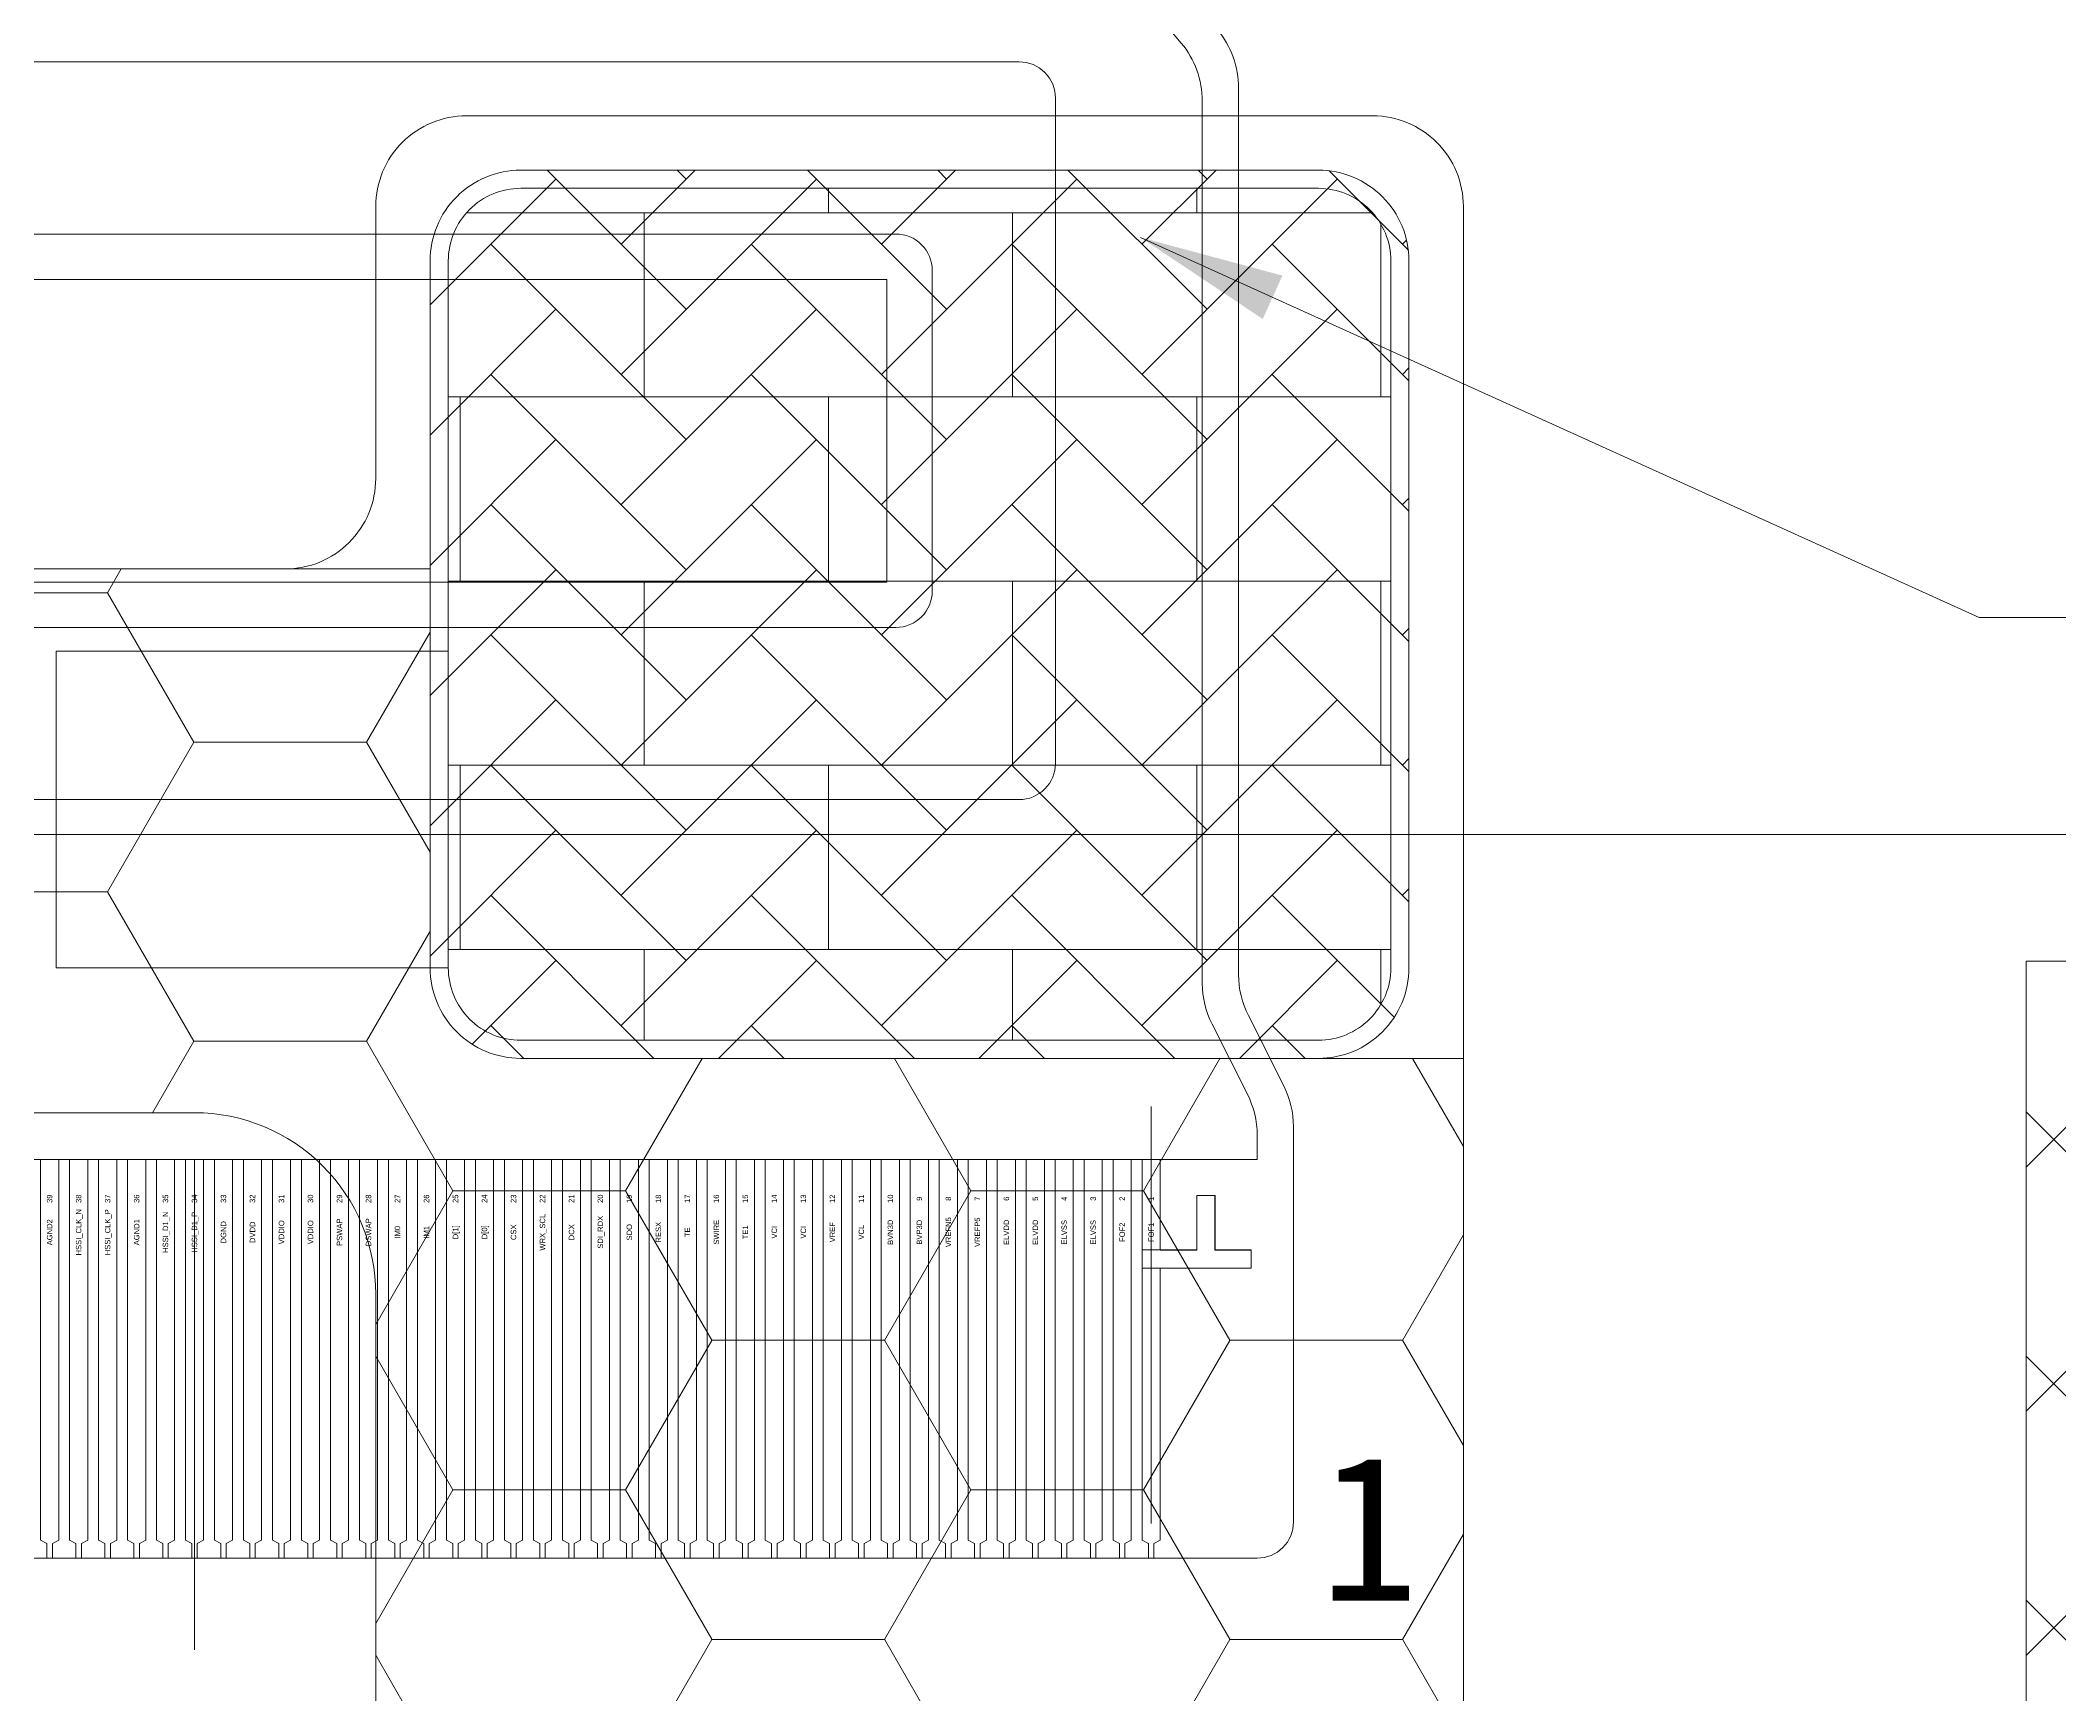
# Model space of a CAD drawing. Header units: millimetres. Extents: x 2674 to 3449, y -296 to 185.
# Drawn here: x 3340.33 to 3351.47, y -176.83 to -167.7 of the extents above; entities that cross this region are included whole.
import ezdxf
from ezdxf.enums import TextEntityAlignment as Align

# ---------------------------------------------------------------- set-up
doc = ezdxf.new("R2010")
doc.units = ezdxf.units.MM
doc.layers.get('0').update_dxf_attribs({"lineweight": 5})
for name, color, linetype, lineweight in [('COF', 4, 'Continuous', 5), ('DIM', 3, 'Continuous', 5), ('EMI', 5, 'Continuous', 5), ('Main-FPC', 2, 'Continuous', 5), ('MFPC', 2, 'Continuous', 5), ('TFPC', 50, 'Continuous', 5), ('图框', 7, 'Continuous', 5)]:
    doc.layers.add(name, color=color, linetype=linetype, lineweight=lineweight)
doc.styles.add('MBC_Arial_Font', font='arial.ttf')
doc.styles.add('RD', font='ROMAND.shx', dxfattribs={"width": 0.8})
doc.styles.add('ZI2.5', font='SimSun.ttf', dxfattribs={"height": 2.5})
doc.dimstyles.new('DIM', dxfattribs={"dimtxt": 0.8, "dimasz": 0.8, "dimexe": 0, "dimexo": 0.5, "dimgap": 0.11, "dimtad": 0, "dimzin": 1, "dimdsep": 46, "dimtxsty": 'RD', "dimcen": 0, "dimclrd": 256, "dimclre": 256, "dimclrt": 256, "dimadec": 0, "dimazin": 0, "dimtm": 1e-09, "dimtfac": 1, "dimtofl": 0, "dimtmove": 0, "dimatfit": 3, "dimfxl": 1, "dimlwe": -1, "dimarcsym": 0})

# ---------------------------------------------------------------- blocks, each defined once
blk = doc.blocks.new('R178MQM-CO5300-COF-V01-C')
at = {"layer": 'COF', "color": 1}
blk.add_line((1571.628, -169.294), (1571.628, -166.589), dxfattribs=at)
at = {"layer": 'COF'}
blk.add_lwpolyline([(1566.803, -159.367), (1565.985, -160.358, 0.175975), (1565.868, -160.679), (1565.868, -165.57, -0.117266), (1565.815, -165.795), (1565.619, -166.183, 0.117266), (1565.566, -166.408), (1565.566, -168.589, 0.414214), (1565.766, -168.789), (1577.491, -168.789, 0.414214), (1577.691, -168.589), (1577.691, -166.408, 0.117288), (1577.637, -166.183), (1577.442, -165.795, -0.117288), (1577.388, -165.57), (1577.388, -160.679, 0.175975), (1577.272, -160.358), (1576.455, -159.382, -0.175975), (1576.339, -159.061), (1576.339, -157.039, 0.414214), (1576.139, -156.839), (1567.118, -156.839, 0.414214), (1566.918, -157.039), (1566.918, -159.049, -0.174367)], format="xyb", close=True, dxfattribs=at)
at = {"layer": 'COF', "color": 6}
for points in [[(1565.766, -166.455, -0.117266), (1565.819, -166.23), (1566.015, -165.843, 0.117266), (1566.068, -165.618), (1566.068, -160.75, -0.174367), (1566.183, -160.432), (1567.003, -159.439, 0.174367), (1567.118, -159.121), (1567.118, -157.459), (1576.139, -157.459), (1576.139, -159.134, 0.175975), (1576.255, -159.455), (1577.072, -160.43, -0.175975), (1577.188, -160.751), (1577.188, -165.618, 0.117288), (1577.242, -165.843), (1577.437, -166.23, -0.117288), (1577.491, -166.455), (1577.491, -166.589), (1565.766, -166.589)], [(1567.558, -161.684, -0.414214), (1567.758, -161.484), (1575.498, -161.484, -0.414214), (1575.698, -161.684), (1575.698, -163.454, -0.414214), (1575.498, -163.654), (1567.758, -163.654, -0.414214), (1567.558, -163.454)]]:
    blk.add_lwpolyline(points, format="xyb", close=True, dxfattribs=at)
at = {"layer": 'COF', "color": 114, "lineweight": 0}
blk.add_lwpolyline([(1576.178, -164.604, 0.414214), (1576.378, -164.404), (1576.378, -160.734, 0.414214), (1576.178, -160.534), (1567.078, -160.534, 0.414214), (1566.878, -160.734), (1566.878, -164.404, 0.414214), (1567.078, -164.604)], format="xyb", close=True, dxfattribs=at)
at = {"layer": 'COF', "color": 1}
blk.add_lwpolyline([(1567.808, -163.404), (1567.808, -161.734), (1575.448, -161.734), (1575.448, -163.404)], close=True, dxfattribs=at)
blk.add_lwpolyline([(1576.906, -166.297), (1576.906, -168.597)], dxfattribs=at)
at = {"layer": 'COF', "color": 2}
for points in [[(1570.814, -168.789), (1570.814, -168.709), (1570.779, -168.689), (1570.779, -166.589)], [(1570.879, -166.589), (1570.879, -168.689), (1570.844, -168.709), (1570.844, -168.789)], [(1570.974, -168.789), (1570.974, -168.709), (1570.939, -168.689), (1570.939, -166.589)], [(1571.039, -166.589), (1571.039, -168.689), (1571.004, -168.709), (1571.004, -168.789)], [(1571.134, -168.789), (1571.134, -168.709), (1571.099, -168.689), (1571.099, -166.589)], [(1571.199, -166.589), (1571.199, -168.689), (1571.164, -168.709), (1571.164, -168.789)], [(1571.294, -168.789), (1571.294, -168.709), (1571.259, -168.689), (1571.259, -166.589)], [(1571.359, -166.589), (1571.359, -168.689), (1571.324, -168.709), (1571.324, -168.789)], [(1571.453, -168.789), (1571.453, -168.709), (1571.418, -168.689), (1571.418, -166.589)], [(1571.518, -166.589), (1571.518, -168.689), (1571.483, -168.709), (1571.483, -168.789)], [(1571.613, -168.789), (1571.613, -168.709), (1571.578, -168.689), (1571.578, -166.589)], [(1571.678, -166.589), (1571.678, -168.689), (1571.643, -168.709), (1571.643, -168.789)], [(1571.738, -166.589), (1571.738, -168.689), (1571.773, -168.709), (1571.773, -168.789)], [(1571.803, -168.789), (1571.803, -168.709), (1571.838, -168.689), (1571.838, -166.589)], [(1571.933, -168.789), (1571.933, -168.709), (1571.898, -168.689), (1571.898, -166.589)], [(1571.998, -166.589), (1571.998, -168.689), (1571.963, -168.709), (1571.963, -168.789)], [(1572.058, -166.589), (1572.058, -168.689), (1572.093, -168.709), (1572.093, -168.789)], [(1572.123, -168.789), (1572.123, -168.709), (1572.158, -168.689), (1572.158, -166.589)], [(1572.218, -166.589), (1572.218, -168.689), (1572.253, -168.709), (1572.253, -168.789)], [(1572.283, -168.789), (1572.283, -168.709), (1572.318, -168.689), (1572.318, -166.589)], [(1572.413, -168.789), (1572.413, -168.709), (1572.378, -168.689), (1572.378, -166.589)], [(1572.478, -166.589), (1572.478, -168.689), (1572.443, -168.709), (1572.443, -168.789)], [(1572.538, -166.589), (1572.538, -168.689), (1572.573, -168.709), (1572.573, -168.789)], [(1572.603, -168.789), (1572.603, -168.709), (1572.638, -168.689), (1572.638, -166.589)], [(1572.698, -166.589), (1572.698, -168.689), (1572.733, -168.709), (1572.733, -168.789)], [(1572.763, -168.789), (1572.763, -168.709), (1572.798, -168.689), (1572.798, -166.589)], [(1572.858, -166.589), (1572.858, -168.689), (1572.893, -168.709), (1572.893, -168.789)], [(1572.923, -168.789), (1572.923, -168.709), (1572.958, -168.689), (1572.958, -166.589)], [(1573.018, -166.589), (1573.018, -168.689), (1573.053, -168.709), (1573.053, -168.789)], [(1573.083, -168.789), (1573.083, -168.709), (1573.118, -168.689), (1573.118, -166.589)], [(1573.213, -168.789), (1573.213, -168.709), (1573.178, -168.689), (1573.178, -166.589)], [(1573.278, -166.589), (1573.278, -168.689), (1573.243, -168.709), (1573.243, -168.789)], [(1573.373, -168.789), (1573.373, -168.709), (1573.338, -168.689), (1573.338, -166.589)], [(1573.438, -166.589), (1573.438, -168.689), (1573.403, -168.709), (1573.403, -168.789)], [(1573.498, -166.589), (1573.498, -168.689), (1573.533, -168.709), (1573.533, -168.789)], [(1573.563, -168.789), (1573.563, -168.709), (1573.598, -168.689), (1573.598, -166.589)], [(1573.658, -166.589), (1573.658, -168.689), (1573.693, -168.709), (1573.693, -168.789)], [(1573.723, -168.789), (1573.723, -168.709), (1573.758, -168.689), (1573.758, -166.589)], [(1573.817, -166.589), (1573.817, -168.689), (1573.852, -168.709), (1573.852, -168.789)], [(1573.882, -168.789), (1573.882, -168.709), (1573.917, -168.689), (1573.917, -166.589)], [(1573.977, -166.589), (1573.977, -168.689), (1574.012, -168.709), (1574.012, -168.789)], [(1574.042, -168.789), (1574.042, -168.709), (1574.077, -168.689), (1574.077, -166.589)], [(1574.137, -166.589), (1574.137, -168.689), (1574.172, -168.709), (1574.172, -168.789)], [(1574.202, -168.789), (1574.202, -168.709), (1574.237, -168.689), (1574.237, -166.589)], [(1574.297, -166.589), (1574.297, -168.689), (1574.332, -168.709), (1574.332, -168.789)], [(1574.362, -168.789), (1574.362, -168.709), (1574.397, -168.689), (1574.397, -166.589)], [(1574.457, -166.589), (1574.457, -168.689), (1574.492, -168.709), (1574.492, -168.789)], [(1574.522, -168.789), (1574.522, -168.709), (1574.557, -168.689), (1574.557, -166.589)], [(1574.652, -168.789), (1574.652, -168.709), (1574.617, -168.689), (1574.617, -166.589)], [(1574.717, -166.589), (1574.717, -168.689), (1574.682, -168.709), (1574.682, -168.789)], [(1574.812, -168.789), (1574.812, -168.709), (1574.777, -168.689), (1574.777, -166.589)], [(1574.877, -166.589), (1574.877, -168.689), (1574.842, -168.709), (1574.842, -168.789)], [(1574.972, -168.789), (1574.972, -168.709), (1574.937, -168.689), (1574.937, -166.589)], [(1575.037, -166.589), (1575.037, -168.689), (1575.002, -168.709), (1575.002, -168.789)], [(1575.097, -166.589), (1575.097, -168.689), (1575.132, -168.709), (1575.132, -168.789)], [(1575.162, -168.789), (1575.162, -168.709), (1575.197, -168.689), (1575.197, -166.589)], [(1575.292, -168.789), (1575.292, -168.709), (1575.257, -168.689), (1575.257, -166.589)], [(1575.357, -166.589), (1575.357, -168.689), (1575.322, -168.709), (1575.322, -168.789)], [(1575.417, -166.589), (1575.417, -168.689), (1575.452, -168.709), (1575.452, -168.789)], [(1575.482, -168.789), (1575.482, -168.709), (1575.517, -168.689), (1575.517, -166.589)], [(1575.577, -166.589), (1575.577, -168.689), (1575.612, -168.709), (1575.612, -168.789)], [(1575.642, -168.789), (1575.642, -168.709), (1575.677, -168.689), (1575.677, -166.589)], [(1575.772, -168.789), (1575.772, -168.709), (1575.737, -168.689), (1575.737, -166.589)], [(1575.837, -166.589), (1575.837, -168.689), (1575.802, -168.709), (1575.802, -168.789)], [(1575.932, -168.789), (1575.932, -168.709), (1575.897, -168.689), (1575.897, -166.589)], [(1575.997, -166.589), (1575.997, -168.689), (1575.962, -168.709), (1575.962, -168.789)], [(1576.057, -166.589), (1576.057, -168.689), (1576.092, -168.709), (1576.092, -168.789)], [(1576.122, -168.789), (1576.122, -168.709), (1576.157, -168.689), (1576.157, -166.589)], [(1576.217, -166.589), (1576.217, -168.689), (1576.252, -168.709), (1576.252, -168.789)], [(1576.282, -168.789), (1576.282, -168.709), (1576.317, -168.689), (1576.317, -166.589)], [(1576.376, -166.589), (1576.376, -168.689), (1576.411, -168.709), (1576.411, -168.789)], [(1576.441, -168.789), (1576.441, -168.709), (1576.476, -168.689), (1576.476, -166.589)], [(1576.536, -166.589), (1576.536, -168.689), (1576.571, -168.709), (1576.571, -168.789)], [(1576.601, -168.789), (1576.601, -168.709), (1576.636, -168.689), (1576.636, -166.589)], [(1576.731, -168.789), (1576.731, -168.709), (1576.696, -168.689), (1576.696, -166.589)], [(1576.796, -166.589), (1576.796, -168.689), (1576.761, -168.709), (1576.761, -168.789)], [(1576.891, -168.789), (1576.891, -168.709), (1576.856, -168.689), (1576.856, -166.589)], [(1576.956, -166.589), (1576.956, -167.089), (1577.158, -167.089), (1577.158, -166.789), (1577.258, -166.789), (1577.258, -167.089), (1577.458, -167.089), (1577.458, -167.189), (1576.956, -167.189), (1576.956, -168.689), (1576.921, -168.709), (1576.921, -168.789)]]:
    blk.add_lwpolyline(points, dxfattribs=at)
at = {"layer": 'COF', "color": 204, "style": 'MBC_Arial_Font'}
for s, p in [('39', (1570.829, -166.806)), ('38', (1570.989, -166.806)), ('HSSI_CLK_N', (1570.989, -166.991)), ('37', (1571.149, -166.806)), ('HSSI_CLK_P', (1571.149, -166.991)), ('36', (1571.309, -166.806)), ('35', (1571.468, -166.806)), ('34', (1571.628, -166.806)), ('33', (1571.788, -166.806)), ('32', (1571.948, -166.806)), ('31', (1572.108, -166.806)), ('30', (1572.268, -166.806)), ('29', (1572.428, -166.806)), ('28', (1572.588, -166.806)), ('27', (1572.748, -166.806)), ('26', (1572.908, -166.806)), ('25', (1573.068, -166.806)), ('24', (1573.228, -166.806)), ('23', (1573.388, -166.806)), ('22', (1573.548, -166.806)), ('21', (1573.708, -166.806)), ('20', (1573.867, -166.806)), ('19', (1574.027, -166.806)), ('18', (1574.187, -166.806)), ('17', (1574.347, -166.806)), ('16', (1574.507, -166.806)), ('15', (1574.667, -166.806)), ('14', (1574.827, -166.806)), ('13', (1574.987, -166.806)), ('12', (1575.147, -166.806)), ('11', (1575.307, -166.806)), ('10', (1575.467, -166.806)), ('9', (1575.627, -166.806)), ('8', (1575.787, -166.806)), ('7', (1575.947, -166.806)), ('6', (1576.107, -166.806)), ('5', (1576.267, -166.806)), ('4', (1576.426, -166.806)), ('3', (1576.586, -166.806)), ('2', (1576.746, -166.806)), ('1', (1576.906, -166.806)), ('AGND2', (1570.829, -166.991)), ('AGND1', (1571.309, -166.991)), ('HSSI_D1_N', (1571.468, -166.991)), ('HSSI_D1_P', (1571.628, -166.991)), ('DGND', (1571.788, -166.991)), ('DVDD', (1571.948, -166.991)), ('VDDIO', (1572.108, -166.991)), ('VDDIO', (1572.268, -166.991)), ('PSWAP', (1572.428, -166.991)), ('DSWAP', (1572.588, -166.991)), ('IM0', (1572.748, -166.991)), ('IM1', (1572.908, -166.991)), ('D[1]', (1573.068, -166.991)), ('D[0]', (1573.228, -166.991)), ('CSX', (1573.388, -166.991)), ('WRX_SCL', (1573.548, -166.991)), ('DCX', (1573.708, -166.991)), ('SDI_RDX', (1573.867, -166.991)), ('SDO', (1574.027, -166.991)), ('RESX', (1574.187, -166.991)), ('TE', (1574.347, -166.991)), ('SWIRE', (1574.507, -166.991)), ('TE1', (1574.667, -166.991)), ('VCI', (1574.827, -166.991)), ('VCI', (1574.987, -166.991)), ('VREF', (1575.147, -166.991)), ('VCL', (1575.307, -166.991)), ('BVN3D', (1575.467, -166.991)), ('BVP3D', (1575.627, -166.991)), ('VREFN5', (1575.787, -166.991)), ('VREFP5', (1575.947, -166.991)), ('ELVDD', (1576.107, -166.991)), ('ELVDD', (1576.267, -166.991)), ('ELVSS', (1576.426, -166.991)), ('ELVSS', (1576.586, -166.991)), ('FOF2', (1576.746, -166.991)), ('FOF1', (1576.906, -166.991))]:
    blk.add_text(s, height=0.03, rotation=90, dxfattribs=at).set_placement(p, align=Align.MIDDLE_CENTER)
blk = doc.blocks.new('R178MQK-041-MFPC-V01-C')
at = {"lineweight": 5}
h = blk.add_hatch(dxfattribs=at)
h.set_pattern_fill('ANSI37', color=6, scale=0.3)
h.paths.add_polyline_path([(2775.747, -188.868), (2761.238, -188.868), (2761.238, -185.251), (2771.263, -185.251), (2771.263, -172.783), (2775.747, -172.783), (2775.747, -185.251)])
at = {"color": 6, "lineweight": 5}
blk.add_lwpolyline([(2775.747, -188.868), (2761.238, -188.868), (2761.238, -185.251), (2771.263, -185.251), (2771.263, -172.783), (2775.747, -172.783), (2775.747, -185.251)], close=True, dxfattribs=at)
at = {"layer": 'Main-FPC', "lineweight": 5}
blk.add_lwpolyline([(2766.689, -174.377), (2766.689, -174.077), (2766.789, -174.077), (2766.789, -174.377), (2766.989, -174.377), (2766.989, -174.477), (2766.387, -174.477), (2766.387, -174.377)], close=True, dxfattribs=at)
at = {"layer": 'MFPC', "color": 1, "lineweight": 5}
blk.add_lwpolyline([(2760.46, -188.399), (2760.46, -180.376, 0.414214), (2759.46, -179.376), (2749.16, -179.376, -0.414214), (2748.16, -178.376), (2748.16, -172.885, -0.414214), (2748.96, -172.085), (2775.358, -172.085, -0.414214), (2776.158, -172.885), (2776.158, -188.599, -0.414214)], format="xyb", dxfattribs=at)
at = {"lineweight": 5, "style": 'ZI2.5'}
blk.add_text('1', height=0.8, dxfattribs=at).set_placement((2767.367, -176.311))
blk = doc.blocks.new('R178MQK-026-TFPC-V01-C')
at = {"lineweight": 5}
h = blk.add_hatch(dxfattribs=at)
h.set_pattern_fill('AR-B816', color=6, scale=0.005)
edge = h.paths.add_edge_path()
edge.add_line((2767.359, -173.22), (2762.959, -173.22))
edge.add_arc((2762.959, -172.82), 0.4, 180, 270, ccw=False)
edge.add_line((2762.559, -172.82), (2762.559, -168.92))
edge.add_arc((2762.959, -168.92), 0.4, 90, 180, ccw=False)
edge.add_line((2762.959, -168.52), (2767.359, -168.52))
edge.add_arc((2767.359, -168.92), 0.4, 0, 90, ccw=False)
edge.add_line((2767.759, -168.92), (2767.759, -172.82))
edge.add_arc((2767.359, -172.82), 0.4, -90, 0, ccw=False)
at = {"layer": 'EMI', "lineweight": 5}
h = blk.add_hatch(dxfattribs=at)
h.set_pattern_fill('HONEY', color=256, scale=0.3)
h.set_pattern_definition([(180, (5433.8139, 9e-14), (-1.42875, 0.824889), [0.9525, -1.905]), (60, (5433.8139, 9e-14), (1.42874983, 0.8248893), [0.9525, -1.905]), (120, (5433.8139, 9e-14), (-1.7e-07, 1.6497783), [-1.905, 0.9525])])
edge = h.paths.add_edge_path()
edge.add_arc((2756.353, -167.62), 6, 222.9411, 270.0008)
edge.add_line((2756.353, -173.62), (2761.159, -173.62))
edge.add_arc((2761.159, -174.62), 1, 0, 90, ccw=False)
edge.add_line((2762.159, -174.62), (2762.159, -179.5))
edge.add_line((2762.159, -179.5), (2768.159, -179.5))
edge.add_line((2768.159, -179.5), (2768.159, -173.32))
edge.add_line((2768.159, -173.32), (2762.959, -173.32))
edge.add_arc((2762.959, -172.82), 0.5, 180, 270, ccw=False)
edge.add_line((2762.459, -172.82), (2762.459, -170.62))
edge.add_line((2762.459, -170.62), (2757.904, -170.62))
edge.add_arc((2757.904, -167.62), 3, 185.8945, 270, ccw=False)
edge.add_line((2754.92, -167.928), (2750.829, -167.928))
edge.add_line((2750.829, -167.928), (2750.829, -168.048))
edge.add_arc((2751.829, -168.048), 1, 180, 213.2668)
edge.add_arc((2750.157, -169.145), 1, 0, 33.2668, ccw=False)
edge.add_line((2751.157, -169.145), (2751.157, -169.664))
edge.add_arc((2754.157, -169.664), 3, 180, 222.9411)
at = {"layer": 'Main-FPC', "lineweight": 5}
h = blk.add_hatch(dxfattribs=at)
h.set_pattern_fill('AR-HBONE', color=4, scale=0.005)
edge = h.paths.add_edge_path()
edge.add_line((2767.359, -173.32), (2762.959, -173.32))
edge.add_arc((2762.959, -172.82), 0.5, 180, 270, ccw=False)
edge.add_line((2762.459, -172.82), (2762.459, -168.92))
edge.add_arc((2762.959, -168.92), 0.5, 90, 180, ccw=False)
edge.add_line((2762.959, -168.42), (2767.359, -168.42))
edge.add_arc((2767.359, -168.92), 0.5, 0, 90, ccw=False)
edge.add_line((2767.859, -168.92), (2767.859, -172.82))
edge.add_arc((2767.359, -172.82), 0.5, -90, 0, ccw=False)
at = {"color": 6, "lineweight": 5}
blk.add_lwpolyline([(2767.359, -173.22), (2762.959, -173.22, -0.414214), (2762.559, -172.82), (2762.559, -168.92, -0.414214), (2762.959, -168.52), (2767.359, -168.52, -0.414214), (2767.759, -168.92), (2767.759, -172.82, -0.414214)], format="xyb", close=True, dxfattribs=at)
blk.add_lwpolyline([(2762.559, -172.82), (2760.396, -172.82), (2760.396, -171.073), (2762.559, -171.073)], close=True, dxfattribs=at)
at = {"layer": 'EMI', "lineweight": 5}
blk.add_lwpolyline([(2751.961, -171.707, 0.208272), (2756.353, -173.62), (2761.159, -173.62, -0.414214), (2762.159, -174.62), (2762.159, -179.5), (2768.159, -179.5), (2768.159, -173.32), (2762.959, -173.32, -0.414214), (2762.459, -172.82), (2762.459, -170.62), (2757.904, -170.62, -0.384393), (2754.92, -167.928), (2750.829, -167.928), (2750.829, -168.048, 0.146182), (2750.993, -168.596, -0.146182), (2751.157, -169.145), (2751.157, -169.664, 0.18959)], format="xyb", close=True, dxfattribs=at)
at = {"layer": 'Main-FPC', "color": 4, "lineweight": 5}
blk.add_lwpolyline([(2767.359, -173.32), (2762.959, -173.32, -0.414214), (2762.459, -172.82), (2762.459, -168.92, -0.414214), (2762.959, -168.42), (2767.359, -168.42, -0.414214), (2767.859, -168.92), (2767.859, -172.82, -0.414214)], format="xyb", close=True, dxfattribs=at)
at = {"layer": 'TFPC'}
for points in [[(2749.607, -163.377), (2756.347, -163.377, -0.414214), (2756.547, -163.577), (2756.547, -164.077, -0.334039), (2756.186, -164.558), (2755.849, -164.655, 0.060661), (2755.404, -164.844, 0.267949), (2754.904, -165.71), (2754.904, -167.62, 0.414214), (2757.904, -170.62), (2761.659, -170.62, 0.414214), (2762.159, -170.12), (2762.159, -168.62, -0.414214), (2762.659, -168.12), (2767.659, -168.12, -0.414214), (2768.159, -168.62), (2768.159, -183.4, -0.414214)], [(2762.159, -183.4), (2762.159, -174.62, 0.414214), (2761.159, -173.62), (2756.353, -173.62, -0.208272), (2751.961, -171.707, -0.18959), (2751.157, -169.664), (2751.157, -169.145, 0.146182), (2750.993, -168.596, -0.146182), (2750.829, -168.048), (2750.829, -164.554, 0.414214), (2750.329, -164.054)]]:
    blk.add_lwpolyline(points, format="xyb", dxfattribs=at)
at = {"layer": 'DIM', "lineweight": 5}
blk.add_leader([(2766.378, -168.791), (2771.005, -170.888), (2791.161, -170.888)], dimstyle='DIM', override={"dimgap": 0.11, "dimtad": 0, "dimfxl": 0.18, "dimlwd": 5, "dimlwe": 5, "dimarcsym": 1}, dxfattribs=at)

msp = doc.modelspace()

# ---------------------------------------------------------------- block references
at = {"layer": 'DIM', "lineweight": 5}
for name in ['R178MQK-026-TFPC-V01-C', 'R178MQK-041-MFPC-V01-C']:
    msp.add_blockref(name, (580.017, 0), dxfattribs=at)
at = {"layer": '图框', "color": 5, "lineweight": 5}
msp.add_blockref('R178MQM-CO5300-COF-V01-C', (1769.5478, -7.2883), dxfattribs=at)

doc.saveas('drawing.dxf')
